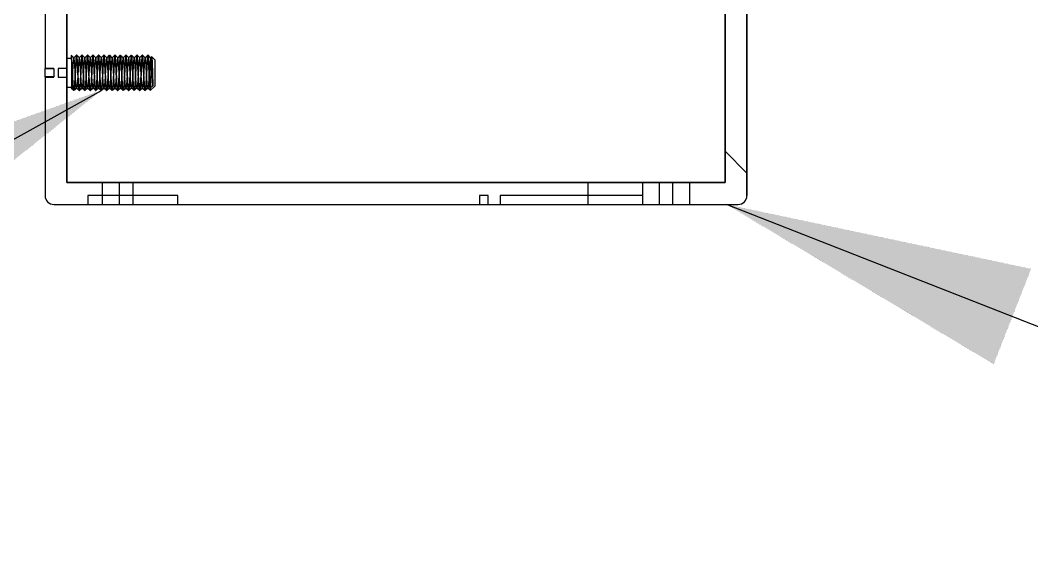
# Model space of a CAD drawing. Header units: millimetres. Extents: x 28 to 832, y 30 to 567.
# Drawn here: x 172.26 to 183.79, y 196.78 to 202.87 of the extents above; entities that cross this region are included whole.
import ezdxf
from ezdxf.lldxf.tags import DXFTag

# ---------------------------------------------------------------- set-up
doc = ezdxf.new("R2010")
doc.units = ezdxf.units.MM
for name, color, linetype in [('Default', 7, 'Continuous'), ('M8-BOLZEN', 7, 'Continuous'), ('PFAHL', 7, 'Continuous')]:
    doc.layers.add(name, color=color, linetype=linetype)
tags = doc.linetypes.add('HIDDEN2', pattern=[0.1875, 0.125, -0.0625]).pattern_tags.tags
tags[6:7] = [DXFTag(74, 4), DXFTag(75, 0), DXFTag(340, '0'), DXFTag(46, 0.0), DXFTag(50, 0.0), DXFTag(44, 0.0), DXFTag(45, 0.0)]
tags[4:5] = [DXFTag(74, 4), DXFTag(75, 0), DXFTag(340, '0'), DXFTag(46, 0.0), DXFTag(50, 0.0), DXFTag(44, 0.0), DXFTag(45, 0.0)]

# ---------------------------------------------------------------- blocks, each defined once
blk = doc.blocks.new('SEANNOT_GROUP10')
at = {"layer": 'Default', "linetype": 'Continuous', "ltscale": 25.4}
blk.add_hatch(color=136, dxfattribs=at).paths.add_polyline_path([(183.78, 200.038), (180.309, 200.773), (183.354, 198.952)])
at = {"layer": 'Default', "color": 136, "linetype": 'Continuous', "lineweight": 20, "ltscale": 25.4, "const_width": 0.00025}
blk.add_lwpolyline([(183.78, 200.038), (180.309, 200.773), (183.354, 198.952), (183.78, 200.038)], close=True, dxfattribs=at)
at = {"layer": 'Default', "color": 7, "linetype": 'Continuous', "ltscale": 25.4}
blk.add_lwpolyline([(190.49, 196.778), (180.309, 200.773)], dxfattribs=at)
blk = doc.blocks.new('SEANNOT_GROUP28')
at = {"layer": 'Default', "linetype": 'Continuous', "ltscale": 25.4}
blk.add_hatch(color=136, dxfattribs=at).paths.add_polyline_path([(170.411, 199.862), (173.185, 202.073), (169.843, 200.881)])
at = {"layer": 'Default', "color": 7, "linetype": 'Continuous', "ltscale": 25.4}
blk.add_lwpolyline([(167.008, 198.635), (173.185, 202.073)], dxfattribs=at)
at = {"layer": 'Default', "color": 136, "linetype": 'Continuous', "lineweight": 20, "ltscale": 25.4, "const_width": 0.00025}
blk.add_lwpolyline([(170.411, 199.862), (173.185, 202.073), (169.843, 200.881), (170.411, 199.862)], close=True, dxfattribs=at)
blk = doc.blocks.new('SE54')
at = {"linetype": 'Continuous', "ltscale": 25.4}
h = blk.add_hatch(dxfattribs=at)
h.set_pattern_fill('LINE', scale=2.5, angle=135, style=0, pattern_type=2)
edge = h.paths.add_edge_path()
edge.add_line((180.543, 208.773), (172.643, 208.773))
edge.add_arc((172.643, 208.673), 0.1, 90, 180)
edge.add_line((172.543, 208.673), (172.543, 202.321))
edge.add_line((172.543, 202.321), (172.643, 202.321))
edge.add_line((172.643, 202.321), (172.643, 202.226))
edge.add_line((172.643, 202.226), (172.543, 202.226))
edge.add_line((172.543, 202.226), (172.543, 200.873))
edge.add_arc((172.643, 200.873), 0.1, 180, 270)
edge.add_line((172.643, 200.773), (180.443, 200.773))
edge.add_arc((180.443, 200.873), 0.1, 270, 360)
edge.add_line((180.543, 200.873), (180.543, 208.773))
edge = h.paths.add_edge_path()
edge.add_line((172.793, 208.523), (172.793, 201.023))
edge.add_line((172.793, 201.023), (180.293, 201.023))
edge.add_line((180.293, 201.023), (180.293, 208.423))
edge.add_arc((180.193, 208.423), 0.1, 0, 90)
edge.add_line((180.193, 208.523), (172.793, 208.523))
at = {"color": 7, "linetype": 'Continuous', "ltscale": 25.4}
for points in [[(180.543, 208.773), (172.643, 208.773, 0.414214), (172.543, 208.673), (172.543, 202.321), (172.643, 202.321), (172.643, 202.226), (172.543, 202.226), (172.543, 200.873, 0.414214), (172.643, 200.773), (180.443, 200.773, 0.414214), (180.543, 200.873), (180.543, 208.773)], [(172.793, 208.523), (180.193, 208.523, -0.414214), (180.293, 208.423), (180.293, 201.023), (172.793, 201.023), (172.793, 208.523)]]:
    blk.add_lwpolyline(points, format="xyb", close=True, dxfattribs=at)
at = {"layer": 'M8-BOLZEN', "color": 7, "linetype": 'Continuous', "ltscale": 25.4}
for p, q in [((172.843, 202.438), (172.793, 202.438)), ((172.872, 202.443), (172.842, 202.473)), ((172.843, 202.472), (172.843, 202.461)), ((172.843, 202.461), (172.843, 202.101)), ((172.901, 202.473), (172.871, 202.443)), ((172.904, 202.473), (172.902, 202.473)), ((172.935, 202.443), (172.905, 202.473)), ((172.964, 202.473), (172.933, 202.443)), ((172.967, 202.473), (172.964, 202.473)), ((172.997, 202.443), (172.967, 202.473)), ((173.026, 202.473), (172.996, 202.443)), ((173.029, 202.473), (173.027, 202.473)), ((173.06, 202.443), (173.03, 202.473)), ((173.089, 202.473), (173.058, 202.443)), ((173.092, 202.473), (173.089, 202.473)), ((173.122, 202.443), (173.092, 202.473)), ((173.151, 202.473), (173.121, 202.443)), ((173.154, 202.473), (173.152, 202.473)), ((173.185, 202.443), (173.155, 202.473)), ((173.214, 202.473), (173.183, 202.443)), ((173.217, 202.473), (173.214, 202.473)), ((173.247, 202.443), (173.217, 202.473)), ((173.276, 202.473), (173.246, 202.443)), ((173.279, 202.473), (173.277, 202.473)), ((173.31, 202.443), (173.28, 202.473)), ((173.339, 202.473), (173.308, 202.443)), ((173.342, 202.473), (173.339, 202.473)), ((173.372, 202.443), (173.342, 202.473)), ((173.401, 202.473), (173.371, 202.443)), ((173.404, 202.473), (173.402, 202.473)), ((173.435, 202.443), (173.404, 202.473)), ((173.464, 202.473), (173.433, 202.443)), ((173.467, 202.473), (173.464, 202.473)), ((173.497, 202.443), (173.467, 202.473)), ((173.526, 202.473), (173.496, 202.443)), ((173.529, 202.473), (173.527, 202.473)), ((173.56, 202.443), (173.53, 202.473)), ((173.589, 202.473), (173.558, 202.443)), ((173.592, 202.473), (173.589, 202.473)), ((173.622, 202.443), (173.592, 202.473)), ((173.651, 202.473), (173.621, 202.443)), ((173.654, 202.473), (173.652, 202.473)), ((173.685, 202.443), (173.655, 202.473)), ((173.714, 202.473), (173.683, 202.443)), ((173.717, 202.473), (173.714, 202.473)), ((173.747, 202.443), (173.717, 202.473)), ((173.759, 202.456), (173.746, 202.443)), ((173.793, 202.423), (173.76, 202.456)), ((173.793, 202.423), (173.793, 202.123)), ((172.793, 202.108), (172.843, 202.108)), ((172.84, 202.104), (172.87, 202.074)), ((172.873, 202.074), (172.904, 202.104)), ((172.902, 202.104), (172.932, 202.074)), ((172.936, 202.074), (172.966, 202.104)), ((172.965, 202.104), (172.995, 202.074)), ((172.998, 202.074), (173.029, 202.104)), ((173.027, 202.104), (173.057, 202.074)), ((173.061, 202.074), (173.091, 202.104)), ((173.09, 202.104), (173.12, 202.074)), ((173.123, 202.074), (173.154, 202.104)), ((173.152, 202.104), (173.182, 202.074)), ((173.186, 202.074), (173.216, 202.104)), ((173.215, 202.104), (173.245, 202.074)), ((173.248, 202.074), (173.279, 202.104)), ((173.277, 202.104), (173.307, 202.074)), ((173.311, 202.074), (173.341, 202.104)), ((173.34, 202.104), (173.37, 202.074)), ((173.373, 202.074), (173.403, 202.104)), ((173.402, 202.104), (173.432, 202.074)), ((173.436, 202.074), (173.466, 202.104)), ((173.465, 202.104), (173.495, 202.074)), ((173.498, 202.074), (173.528, 202.104)), ((173.527, 202.104), (173.557, 202.074)), ((173.561, 202.074), (173.591, 202.104)), ((173.59, 202.104), (173.62, 202.074)), ((173.623, 202.074), (173.653, 202.104)), ((173.652, 202.104), (173.682, 202.074)), ((173.686, 202.074), (173.716, 202.104)), ((173.715, 202.104), (173.745, 202.074)), ((173.773, 202.124), (173.743, 202.098)), ((173.743, 202.079), (173.743, 202.098)), ((173.745, 202.076), (173.793, 202.123)), ((172.87, 202.073), (172.873, 202.073)), ((172.933, 202.073), (172.935, 202.073)), ((172.995, 202.073), (172.998, 202.073)), ((173.058, 202.073), (173.06, 202.073)), ((173.12, 202.073), (173.123, 202.073)), ((173.183, 202.073), (173.185, 202.073)), ((173.245, 202.073), (173.248, 202.073)), ((173.308, 202.073), (173.31, 202.073)), ((173.37, 202.073), (173.373, 202.073)), ((173.433, 202.073), (173.435, 202.073)), ((173.495, 202.073), (173.498, 202.073)), ((173.558, 202.073), (173.56, 202.073)), ((173.62, 202.073), (173.623, 202.073)), ((173.683, 202.073), (173.685, 202.073))]:
    blk.add_line(p, q, dxfattribs=at)
for points, weights, knots in [([(172.873, 202.073), (172.87, 202.073), (172.867, 202.107), (172.862, 202.171), (172.857, 202.287), (172.851, 202.402), (172.846, 202.453), (172.844, 202.469), (172.843, 202.472)], [0.933998939644, 0.924884639251, 1, 0.866025403784, 1, 0.866025403784, 1, 0.954306884842, 0.939781779618], [0.96642693, 0.96642693, 0.96642693, 0.97291389, 0.97291389, 0.98448392, 0.98448392, 0.99605395, 0.99605395, 1, 1, 1]), ([(172.87, 202.073), (172.867, 202.073), (172.864, 202.107), (172.859, 202.171), (172.854, 202.287), (172.849, 202.402), (172.844, 202.453), (172.843, 202.457), (172.843, 202.461)], [0.933998939644, 0.924884639251, 1, 0.866025403784, 1, 0.866025403784, 1, 0.986493905601, 0.975710933213], [0.96920706, 0.96920706, 0.96920706, 0.97569392, 0.97569392, 0.98726377, 0.98726377, 0.99883363, 0.99883363, 1, 1, 1]), ([(172.902, 202.104), (172.899, 202.106), (172.897, 202.132), (172.892, 202.187), (172.887, 202.285), (172.881, 202.382), (172.876, 202.426), (172.874, 202.442), (172.872, 202.443)], [0.933019813309, 0.932322502927, 1, 0.866025403784, 1, 0.866025403784, 1, 0.947312964892, 0.936065482459], [0.93584948, 0.93584948, 0.93584948, 0.94150542, 0.94150542, 0.95270194, 0.95270194, 0.96389845, 0.96389845, 0.96830161, 0.96830161, 0.96830161]), ([(172.933, 202.073), (172.93, 202.073), (172.927, 202.107), (172.922, 202.171), (172.917, 202.287), (172.911, 202.402), (172.906, 202.453), (172.904, 202.473), (172.902, 202.473)], [0.933998939644, 0.924884639251, 1, 0.866025403784, 1, 0.866025403784, 1, 0.941140764533, 0.933998939644], [0.89978791, 0.89978791, 0.89978791, 0.90627477, 0.90627477, 0.91784463, 0.91784463, 0.92941449, 0.92941449, 0.93449749, 0.93449749, 0.93449749]), ([(172.935, 202.073), (172.932, 202.073), (172.929, 202.107), (172.924, 202.171), (172.919, 202.287), (172.914, 202.402), (172.909, 202.453), (172.906, 202.473), (172.904, 202.473)], [0.933998939644, 0.924884639251, 1, 0.866025403784, 1, 0.866025403784, 1, 0.941140764533, 0.933998939644], [0.89700675, 0.89700675, 0.89700675, 0.9034937, 0.9034937, 0.91506373, 0.91506373, 0.92663376, 0.92663376, 0.93171684, 0.93171684, 0.93171684]), ([(172.965, 202.104), (172.962, 202.107), (172.959, 202.132), (172.954, 202.187), (172.949, 202.285), (172.944, 202.382), (172.939, 202.426), (172.937, 202.441), (172.935, 202.443)], [0.93301556425, 0.93257481875, 1, 0.866025403784, 1, 0.866025403784, 1, 0.95010881845, 0.937375875354], [0.86869147, 0.86869147, 0.86869147, 0.87432632, 0.87432632, 0.88552284, 0.88552284, 0.89671936, 0.89671936, 0.90088886, 0.90088886, 0.90088886]), ([(172.995, 202.073), (172.992, 202.073), (172.989, 202.107), (172.984, 202.171), (172.979, 202.287), (172.974, 202.402), (172.969, 202.453), (172.966, 202.473), (172.964, 202.473)], [0.933998939644, 0.924884639251, 1, 0.866025403784, 1, 0.866025403784, 1, 0.941140764533, 0.933998939644], [0.83036877, 0.83036877, 0.83036877, 0.83685562, 0.83685562, 0.84842548, 0.84842548, 0.85999534, 0.85999534, 0.86507834, 0.86507834, 0.86507834]), ([(172.998, 202.073), (172.995, 202.073), (172.992, 202.107), (172.987, 202.171), (172.982, 202.287), (172.976, 202.402), (172.971, 202.453), (172.969, 202.473), (172.967, 202.473)], [0.933998939644, 0.924884639251, 1, 0.866025403784, 1, 0.866025403784, 1, 0.941140764533, 0.933998939644], [0.82758657, 0.82758657, 0.82758657, 0.83407352, 0.83407352, 0.84564355, 0.84564355, 0.85721358, 0.85721358, 0.86229666, 0.86229666, 0.86229666]), ([(173.027, 202.104), (173.024, 202.107), (173.022, 202.132), (173.017, 202.187), (173.012, 202.285), (173.006, 202.382), (173.001, 202.426), (172.999, 202.441), (172.997, 202.443)], [0.933017925103, 0.93242118793, 1, 0.866025403784, 1, 0.866025403784, 1, 0.947882688293, 0.936313573875], [0.80149953, 0.80149953, 0.80149953, 0.80714722, 0.80714722, 0.81834374, 0.81834374, 0.82954026, 0.82954026, 0.8338958, 0.8338958, 0.8338958]), ([(173.058, 202.073), (173.055, 202.073), (173.052, 202.107), (173.047, 202.171), (173.042, 202.287), (173.036, 202.402), (173.031, 202.453), (173.029, 202.473), (173.027, 202.473)], [0.933998939644, 0.924884639251, 1, 0.866025403784, 1, 0.866025403784, 1, 0.941140764533, 0.933998939644], [0.76094962, 0.76094962, 0.76094962, 0.76743648, 0.76743648, 0.77900633, 0.77900633, 0.79057619, 0.79057619, 0.79565919, 0.79565919, 0.79565919]), ([(173.06, 202.073), (173.057, 202.073), (173.054, 202.107), (173.049, 202.171), (173.044, 202.287), (173.039, 202.402), (173.034, 202.453), (173.031, 202.473), (173.029, 202.473)], [0.933998939644, 0.924884639251, 1, 0.866025403784, 1, 0.866025403784, 1, 0.941140764533, 0.933998939644], [0.75816638, 0.75816638, 0.75816638, 0.76465334, 0.76465334, 0.77622337, 0.77622337, 0.7877934, 0.7877934, 0.79287647, 0.79287647, 0.79287647]), ([(173.09, 202.104), (173.087, 202.107), (173.084, 202.132), (173.079, 202.187), (173.074, 202.285), (173.069, 202.382), (173.064, 202.426), (173.062, 202.441), (173.06, 202.443)], [0.933017997888, 0.93241708081, 1, 0.866025403784, 1, 0.866025403784, 1, 0.949243593426, 0.936945415219], [0.73432009, 0.73432009, 0.73432009, 0.73996812, 0.73996812, 0.75116464, 0.75116464, 0.76236116, 0.76236116, 0.76660297, 0.76660297, 0.76660297]), ([(173.12, 202.073), (173.117, 202.073), (173.114, 202.107), (173.109, 202.171), (173.104, 202.287), (173.099, 202.402), (173.094, 202.453), (173.091, 202.473), (173.089, 202.473)], [0.933998939644, 0.924884639251, 1, 0.866025403784, 1, 0.866025403784, 1, 0.941140764533, 0.933998939644], [0.69153047, 0.69153047, 0.69153047, 0.69801733, 0.69801733, 0.70958719, 0.70958719, 0.72115705, 0.72115705, 0.72624005, 0.72624005, 0.72624005]), ([(173.123, 202.073), (173.12, 202.073), (173.117, 202.107), (173.112, 202.171), (173.107, 202.287), (173.101, 202.402), (173.096, 202.453), (173.094, 202.473), (173.092, 202.473)], [0.933998939644, 0.924884639251, 1, 0.866025403784, 1, 0.866025403784, 1, 0.941140764533, 0.933998939644], [0.6887462, 0.6887462, 0.6887462, 0.69523315, 0.69523315, 0.70680318, 0.70680318, 0.71837321, 0.71837321, 0.72345629, 0.72345629, 0.72345629]), ([(173.152, 202.104), (173.149, 202.107), (173.147, 202.132), (173.142, 202.187), (173.137, 202.285), (173.131, 202.382), (173.126, 202.426), (173.124, 202.441), (173.122, 202.443)], [0.933016279251, 0.932523173926, 1, 0.866025403784, 1, 0.866025403784, 1, 0.948722140853, 0.936696780508], [0.66714985, 0.66714985, 0.66714985, 0.67278902, 0.67278902, 0.68398554, 0.68398554, 0.69518206, 0.69518206, 0.69946745, 0.69946745, 0.69946745]), ([(173.183, 202.073), (173.18, 202.073), (173.177, 202.107), (173.172, 202.171), (173.167, 202.287), (173.161, 202.402), (173.156, 202.453), (173.154, 202.473), (173.152, 202.473)], [0.933998939644, 0.924884639251, 1, 0.866025403784, 1, 0.866025403784, 1, 0.941140764533, 0.933998939644], [0.62211133, 0.62211133, 0.62211133, 0.62859818, 0.62859818, 0.64016804, 0.64016804, 0.6517379, 0.6517379, 0.6568209, 0.6568209, 0.6568209]), ([(173.185, 202.073), (173.182, 202.073), (173.179, 202.107), (173.174, 202.171), (173.169, 202.287), (173.164, 202.402), (173.159, 202.453), (173.156, 202.473), (173.154, 202.473)], [0.933998939644, 0.924884639251, 1, 0.866025403784, 1, 0.866025403784, 1, 0.941140764533, 0.933998939644], [0.61932602, 0.61932602, 0.61932602, 0.62581297, 0.62581297, 0.637383, 0.637383, 0.64895303, 0.64895303, 0.65403611, 0.65403611, 0.65403611]), ([(173.215, 202.104), (173.212, 202.106), (173.209, 202.132), (173.204, 202.187), (173.199, 202.285), (173.194, 202.382), (173.189, 202.426), (173.187, 202.441), (173.185, 202.443)], [0.933021022592, 0.932266122205, 1, 0.866025403784, 1, 0.866025403784, 1, 0.948157785131, 0.936436836807], [0.59994927, 0.59994927, 0.59994927, 0.60560992, 0.60560992, 0.61680644, 0.61680644, 0.62800296, 0.62800296, 0.63233551, 0.63233551, 0.63233551]), ([(173.245, 202.073), (173.242, 202.073), (173.239, 202.107), (173.234, 202.171), (173.229, 202.287), (173.224, 202.402), (173.219, 202.453), (173.216, 202.473), (173.214, 202.473)], [0.933998939644, 0.924884639251, 1, 0.866025403784, 1, 0.866025403784, 1, 0.941140764533, 0.933998939644], [0.55269218, 0.55269218, 0.55269218, 0.55917904, 0.55917904, 0.57074889, 0.57074889, 0.58231875, 0.58231875, 0.58740175, 0.58740175, 0.58740175]), ([(173.248, 202.073), (173.245, 202.073), (173.242, 202.107), (173.237, 202.171), (173.232, 202.287), (173.226, 202.402), (173.221, 202.453), (173.219, 202.473), (173.217, 202.473)], [0.933998939644, 0.924884639251, 1, 0.866025403784, 1, 0.866025403784, 1, 0.941140764533, 0.933998939644], [0.54990583, 0.54990583, 0.54990583, 0.55639279, 0.55639279, 0.56796282, 0.56796282, 0.57953285, 0.57953285, 0.58461592, 0.58461592, 0.58461592]), ([(173.277, 202.104), (173.274, 202.107), (173.272, 202.132), (173.267, 202.187), (173.262, 202.285), (173.256, 202.382), (173.251, 202.426), (173.249, 202.441), (173.247, 202.443)], [0.933015071265, 0.932614307748, 1, 0.866025403784, 1, 0.866025403784, 1, 0.949559788694, 0.937100134724], [0.53279927, 0.53279927, 0.53279927, 0.53843082, 0.53843082, 0.54962734, 0.54962734, 0.56082386, 0.56082386, 0.56503924, 0.56503924, 0.56503924]), ([(173.308, 202.073), (173.305, 202.073), (173.302, 202.107), (173.297, 202.171), (173.292, 202.287), (173.286, 202.402), (173.281, 202.453), (173.279, 202.473), (173.277, 202.473)], [0.933998939644, 0.924884639251, 1, 0.866025403784, 1, 0.866025403784, 1, 0.941140764533, 0.933998939644], [0.48327303, 0.48327303, 0.48327303, 0.48975989, 0.48975989, 0.50132975, 0.50132975, 0.5128996, 0.5128996, 0.51798261, 0.51798261, 0.51798261]), ([(173.31, 202.073), (173.307, 202.073), (173.304, 202.107), (173.299, 202.171), (173.294, 202.287), (173.289, 202.402), (173.284, 202.453), (173.281, 202.473), (173.279, 202.473)], [0.933998939644, 0.924884639251, 1, 0.866025403784, 1, 0.866025403784, 1, 0.941140764533, 0.933998939644], [0.48048565, 0.48048565, 0.48048565, 0.4869726, 0.4869726, 0.49854263, 0.49854263, 0.51011266, 0.51011266, 0.51519574, 0.51519574, 0.51519574]), ([(173.34, 202.104), (173.337, 202.106), (173.334, 202.132), (173.329, 202.187), (173.324, 202.285), (173.319, 202.382), (173.314, 202.426), (173.312, 202.441), (173.31, 202.443)], [0.933022634616, 0.932197002006, 1, 0.866025403784, 1, 0.866025403784, 1, 0.947421806214, 0.936112129593], [0.4655853, 0.4655853, 0.4655853, 0.47125172, 0.47125172, 0.48244824, 0.48244824, 0.49364476, 0.49364476, 0.49803882, 0.49803882, 0.49803882]), ([(173.37, 202.073), (173.367, 202.073), (173.364, 202.107), (173.359, 202.171), (173.354, 202.287), (173.349, 202.402), (173.344, 202.453), (173.341, 202.473), (173.339, 202.473)], [0.933998939644, 0.924884639251, 1, 0.866025403784, 1, 0.866025403784, 1, 0.941140764533, 0.933998939644], [0.41385389, 0.41385389, 0.41385389, 0.42034074, 0.42034074, 0.4319106, 0.4319106, 0.44348046, 0.44348046, 0.44856346, 0.44856346, 0.44856346]), ([(173.373, 202.073), (173.37, 202.073), (173.367, 202.107), (173.362, 202.171), (173.357, 202.287), (173.351, 202.402), (173.346, 202.453), (173.344, 202.473), (173.342, 202.473)], [0.933998939644, 0.924884639251, 1, 0.866025403784, 1, 0.866025403784, 1, 0.941140764533, 0.933998939644], [0.41106547, 0.41106547, 0.41106547, 0.41755242, 0.41755242, 0.42912245, 0.42912245, 0.44069248, 0.44069248, 0.44577556, 0.44577556, 0.44577556]), ([(173.402, 202.104), (173.399, 202.107), (173.397, 202.132), (173.392, 202.187), (173.387, 202.285), (173.381, 202.382), (173.376, 202.426), (173.374, 202.441), (173.372, 202.443)], [0.933012701892, 0.933012701892, 1, 0.866025403784, 1, 0.866025403784, 1, 0.950164554794, 0.937404371153], [0.39847437, 0.39847437, 0.39847437, 0.40407262, 0.40407262, 0.41526914, 0.41526914, 0.42646566, 0.42646566, 0.4306305, 0.4306305, 0.4306305]), ([(173.433, 202.073), (173.43, 202.073), (173.427, 202.107), (173.422, 202.171), (173.417, 202.287), (173.411, 202.402), (173.406, 202.453), (173.404, 202.473), (173.402, 202.473)], [0.933998939644, 0.924884639251, 1, 0.866025403784, 1, 0.866025403784, 1, 0.941140764533, 0.933998939644], [0.34443474, 0.34443474, 0.34443474, 0.3509216, 0.3509216, 0.36249145, 0.36249145, 0.37406131, 0.37406131, 0.37914431, 0.37914431, 0.37914431]), ([(173.435, 202.073), (173.432, 202.073), (173.429, 202.107), (173.424, 202.171), (173.419, 202.287), (173.414, 202.402), (173.409, 202.453), (173.406, 202.473), (173.404, 202.473)], [0.933998939644, 0.924884639251, 1, 0.866025403784, 1, 0.866025403784, 1, 0.941140764533, 0.933998939644], [0.34164528, 0.34164528, 0.34164528, 0.34813224, 0.34813224, 0.35970227, 0.35970227, 0.3712723, 0.3712723, 0.37635537, 0.37635537, 0.37635537]), ([(173.465, 202.104), (173.462, 202.106), (173.459, 202.132), (173.454, 202.187), (173.449, 202.285), (173.444, 202.382), (173.439, 202.426), (173.437, 202.442), (173.435, 202.443)], [0.933022971383, 0.932183289196, 1, 0.866025403784, 1, 0.866025403784, 1, 0.947175325609, 0.936006999561], [0.33122595, 0.33122595, 0.33122595, 0.33689352, 0.33689352, 0.34809004, 0.34809004, 0.35928656, 0.35928656, 0.36370122, 0.36370122, 0.36370122]), ([(173.495, 202.073), (173.492, 202.073), (173.489, 202.107), (173.484, 202.171), (173.479, 202.287), (173.474, 202.402), (173.469, 202.453), (173.466, 202.473), (173.464, 202.473)], [0.933998939644, 0.924884639251, 1, 0.866025403784, 1, 0.866025403784, 1, 0.941140764533, 0.933998939644], [0.27501559, 0.27501559, 0.27501559, 0.28150245, 0.28150245, 0.29307231, 0.29307231, 0.30464216, 0.30464216, 0.30972517, 0.30972517, 0.30972517]), ([(173.498, 202.073), (173.495, 202.073), (173.492, 202.107), (173.487, 202.171), (173.482, 202.287), (173.476, 202.402), (173.471, 202.453), (173.469, 202.473), (173.467, 202.473)], [0.933998939644, 0.924884639251, 1, 0.866025403784, 1, 0.866025403784, 1, 0.941140764533, 0.933998939644], [0.2722251, 0.2722251, 0.2722251, 0.27871205, 0.27871205, 0.29028208, 0.29028208, 0.30185211, 0.30185211, 0.30693519, 0.30693519, 0.30693519]), ([(173.527, 202.104), (173.524, 202.107), (173.522, 202.132), (173.517, 202.187), (173.512, 202.285), (173.506, 202.382), (173.501, 202.426), (173.499, 202.441), (173.497, 202.443)], [0.933012701892, 0.933012701892, 1, 0.866025403784, 1, 0.866025403784, 1, 0.950341131758, 0.937495260379], [0.26411617, 0.26411617, 0.26411617, 0.26971442, 0.26971442, 0.28091094, 0.28091094, 0.29210746, 0.29210746, 0.29625755, 0.29625755, 0.29625755]), ([(173.558, 202.073), (173.555, 202.073), (173.552, 202.107), (173.547, 202.171), (173.542, 202.287), (173.536, 202.402), (173.531, 202.453), (173.529, 202.473), (173.527, 202.473)], [0.933998939644, 0.924884639251, 1, 0.866025403784, 1, 0.866025403784, 1, 0.941140764533, 0.933998939644], [0.20559644, 0.20559644, 0.20559644, 0.2120833, 0.2120833, 0.22365316, 0.22365316, 0.23522302, 0.23522302, 0.24030602, 0.24030602, 0.24030602]), ([(173.56, 202.073), (173.557, 202.073), (173.554, 202.107), (173.549, 202.171), (173.544, 202.287), (173.539, 202.402), (173.534, 202.453), (173.531, 202.473), (173.529, 202.473)], [0.933998939644, 0.924884639251, 1, 0.866025403784, 1, 0.866025403784, 1, 0.941140764533, 0.933998939644], [0.20280492, 0.20280492, 0.20280492, 0.20929187, 0.20929187, 0.2208619, 0.2208619, 0.23243193, 0.23243193, 0.23751501, 0.23751501, 0.23751501]), ([(173.59, 202.104), (173.587, 202.106), (173.584, 202.132), (173.579, 202.187), (173.574, 202.285), (173.569, 202.382), (173.564, 202.426), (173.562, 202.441), (173.56, 202.443)], [0.933022135779, 0.932217748684, 1, 0.866025403784, 1, 0.866025403784, 1, 0.947417209449, 0.936110152362], [0.19687063, 0.19687063, 0.19687063, 0.20253533, 0.20253533, 0.21373184, 0.21373184, 0.22492836, 0.22492836, 0.2293228, 0.2293228, 0.2293228]), ([(173.62, 202.073), (173.617, 202.073), (173.614, 202.107), (173.609, 202.171), (173.604, 202.287), (173.599, 202.402), (173.594, 202.453), (173.591, 202.473), (173.589, 202.473)], [0.933998939644, 0.924884639251, 1, 0.866025403784, 1, 0.866025403784, 1, 0.941140764533, 0.933998939644], [0.1361773, 0.1361773, 0.1361773, 0.14266416, 0.14266416, 0.15423401, 0.15423401, 0.16580387, 0.16580387, 0.17088687, 0.17088687, 0.17088687]), ([(173.623, 202.073), (173.62, 202.073), (173.617, 202.107), (173.612, 202.171), (173.607, 202.287), (173.601, 202.402), (173.596, 202.453), (173.594, 202.473), (173.592, 202.473)], [0.933998939644, 0.924884639251, 1, 0.866025403784, 1, 0.866025403784, 1, 0.941140764533, 0.933998939644], [0.13338473, 0.13338473, 0.13338473, 0.13987169, 0.13987169, 0.15144172, 0.15144172, 0.16301175, 0.16301175, 0.16809482, 0.16809482, 0.16809482]), ([(173.652, 202.104), (173.649, 202.107), (173.647, 202.132), (173.642, 202.187), (173.637, 202.285), (173.631, 202.382), (173.626, 202.426), (173.624, 202.441), (173.622, 202.443)], [0.933012701892, 0.933012701892, 1, 0.866025403784, 1, 0.866025403784, 1, 0.949952197564, 0.937296297764], [0.12975797, 0.12975797, 0.12975797, 0.13535623, 0.13535623, 0.14655274, 0.14655274, 0.15774926, 0.15774926, 0.16193185, 0.16193185, 0.16193185]), ([(173.683, 202.073), (173.68, 202.073), (173.677, 202.107), (173.672, 202.171), (173.667, 202.287), (173.661, 202.402), (173.656, 202.453), (173.654, 202.473), (173.652, 202.473)], [0.933998939644, 0.924884639251, 1, 0.866025403784, 1, 0.866025403784, 1, 0.941140764533, 0.933998939644], [0.06675815, 0.06675815, 0.06675815, 0.07324501, 0.07324501, 0.08481487, 0.08481487, 0.09638472, 0.09638472, 0.10146772, 0.10146772, 0.10146772]), ([(173.685, 202.073), (173.682, 202.073), (173.679, 202.107), (173.674, 202.171), (173.669, 202.287), (173.664, 202.402), (173.659, 202.453), (173.656, 202.473), (173.654, 202.473)], [0.933998939644, 0.924884639251, 1, 0.866025403784, 1, 0.866025403784, 1, 0.941140764533, 0.933998939644], [0.06396455, 0.06396455, 0.06396455, 0.0704515, 0.0704515, 0.08202153, 0.08202153, 0.09359156, 0.09359156, 0.09867464, 0.09867464, 0.09867464]), ([(173.715, 202.104), (173.712, 202.106), (173.709, 202.132), (173.704, 202.187), (173.699, 202.285), (173.694, 202.382), (173.689, 202.426), (173.687, 202.441), (173.685, 202.443)], [0.933020532653, 0.932288435687, 1, 0.866025403784, 1, 0.866025403784, 1, 0.948081482979, 0.936402421583], [0.06251834, 0.06251834, 0.06251834, 0.06817713, 0.06817713, 0.07937364, 0.07937364, 0.09057016, 0.09057016, 0.09490909, 0.09490909, 0.09490909]), ([(173.743, 202.079), (173.741, 202.088), (173.739, 202.107), (173.734, 202.171), (173.729, 202.287), (173.724, 202.402), (173.719, 202.453), (173.716, 202.473), (173.714, 202.473)], [0.940695071523, 0.955697965493, 1, 0.866025403784, 1, 0.866025403784, 1, 0.941140764533, 0.933998939644], [0, 0, 0, 0.00382586, 0.00382586, 0.01539572, 0.01539572, 0.02696558, 0.02696558, 0.03204858, 0.03204858, 0.03204858]), ([(173.743, 202.098), (173.742, 202.102), (173.742, 202.107), (173.737, 202.171), (173.732, 202.287), (173.726, 202.402), (173.721, 202.453), (173.719, 202.473), (173.717, 202.473)], [0.97824473069, 0.988057877858, 1, 0.866025403784, 1, 0.866025403784, 1, 0.941140764533, 0.933998939644], [0, 0, 0, 0.00103132, 0.00103132, 0.01260135, 0.01260135, 0.02417138, 0.02417138, 0.02925446, 0.02925446, 0.02925446]), ([(173.773, 202.125), (173.772, 202.128), (173.772, 202.132), (173.767, 202.187), (173.762, 202.285), (173.756, 202.382), (173.751, 202.426), (173.749, 202.441), (173.747, 202.443)], [0.980731263559, 0.989550631777, 1, 0.866025403784, 1, 0.866025403784, 1, 0.948979113796, 0.936818293643], [0.00012475, 0.00012475, 0.00012475, 0.00099803, 0.00099803, 0.01219454, 0.01219454, 0.02339106, 0.02339106, 0.02765497, 0.02765497, 0.02765497])]:
    blk.add_rational_spline(points, weights, degree=2, knots=knots, dxfattribs=at)
at = {"layer": 'M8-BOLZEN', "color": 7, "linetype": 'HIDDEN2', "ltscale": 25.4}
for points, weights, knots in [([(172.871, 202.443), (172.868, 202.44), (172.866, 202.415), (172.86, 202.36), (172.855, 202.262), (172.85, 202.164), (172.845, 202.121), (172.844, 202.112), (172.843, 202.108)], [0.933014894533, 0.932629453811, 1, 0.866025403784, 1, 0.866025403784, 1, 0.969942117383, 0.953371512697], [0.96946468, 0.96946468, 0.96946468, 0.97509497, 0.97509497, 0.98629149, 0.98629149, 0.997488, 0.997488, 1, 1, 1]), ([(172.901, 202.473), (172.898, 202.47), (172.896, 202.44), (172.89, 202.376), (172.885, 202.26), (172.88, 202.145), (172.875, 202.094), (172.874, 202.083), (172.872, 202.077)], [0.933048613653, 0.931461691964, 1, 0.866025403784, 1, 0.866025403784, 1, 0.966506350946, 0.949759526419], [0.93506547, 0.93506547, 0.93506547, 0.94098434, 0.94098434, 0.9525542, 0.9525542, 0.96412406, 0.96412406, 0.96701652, 0.96701652, 0.96701652]), ([(172.903, 202.473), (172.901, 202.47), (172.898, 202.44), (172.893, 202.376), (172.888, 202.26), (172.883, 202.145), (172.877, 202.094), (172.876, 202.083), (172.875, 202.077)], [0.933012701892, 0.933012701892, 1, 0.866025403784, 1, 0.866025403784, 1, 0.966506350946, 0.949759526419], [0.93241878, 0.93241878, 0.93241878, 0.9382038, 0.9382038, 0.94977383, 0.94977383, 0.96134386, 0.96134386, 0.96423636, 0.96423636, 0.96423636]), ([(172.933, 202.443), (172.931, 202.44), (172.928, 202.415), (172.923, 202.36), (172.918, 202.262), (172.913, 202.164), (172.907, 202.121), (172.906, 202.111), (172.905, 202.107)], [0.93302280296, 0.932190118632, 1, 0.866025403784, 1, 0.866025403784, 1, 0.966506350946, 0.949759526419], [0.90224887, 0.90224887, 0.90224887, 0.90791587, 0.90791587, 0.91911239, 0.91911239, 0.9303089, 0.9303089, 0.93310803, 0.93310803, 0.93310803]), ([(172.964, 202.473), (172.961, 202.47), (172.958, 202.44), (172.953, 202.376), (172.948, 202.26), (172.943, 202.145), (172.937, 202.094), (172.936, 202.083), (172.935, 202.077)], [0.933069185018, 0.931067540728, 1, 0.866025403784, 1, 0.866025403784, 1, 0.966506350946, 0.949759526419], [0.86561229, 0.86561229, 0.86561229, 0.8715652, 0.8715652, 0.88313505, 0.88313505, 0.89470491, 0.89470491, 0.89759738, 0.89759738, 0.89759738]), ([(172.966, 202.473), (172.963, 202.47), (172.961, 202.44), (172.955, 202.376), (172.95, 202.26), (172.945, 202.145), (172.94, 202.094), (172.939, 202.083), (172.937, 202.077)], [0.933012701892, 0.933012701892, 1, 0.866025403784, 1, 0.866025403784, 1, 0.966506350946, 0.949759526419], [0.8629986, 0.8629986, 0.8629986, 0.86878361, 0.86878361, 0.88035364, 0.88035364, 0.89192367, 0.89192367, 0.89481618, 0.89481618, 0.89481618]), ([(172.996, 202.443), (172.993, 202.44), (172.991, 202.415), (172.985, 202.36), (172.98, 202.262), (172.975, 202.164), (172.97, 202.121), (172.969, 202.111), (172.967, 202.107)], [0.933012701892, 0.933012701892, 1, 0.866025403784, 1, 0.866025403784, 1, 0.966506350946, 0.949759526419], [0.83513851, 0.83513851, 0.83513851, 0.84073677, 0.84073677, 0.85193329, 0.85193329, 0.86312981, 0.86312981, 0.86592893, 0.86592893, 0.86592893]), ([(173.026, 202.473), (173.023, 202.47), (173.021, 202.44), (173.015, 202.376), (173.01, 202.26), (173.005, 202.145), (173, 202.094), (172.999, 202.083), (172.997, 202.077)], [0.93304542487, 0.931532153386, 1, 0.866025403784, 1, 0.866025403784, 1, 0.966506350946, 0.949759526419], [0.79623326, 0.79623326, 0.79623326, 0.80214605, 0.80214605, 0.81371591, 0.81371591, 0.82528577, 0.82528577, 0.82817823, 0.82817823, 0.82817823]), ([(173.028, 202.473), (173.026, 202.47), (173.023, 202.44), (173.018, 202.376), (173.013, 202.26), (173.008, 202.145), (173.002, 202.094), (173.001, 202.083), (173, 202.077)], [0.933012701892, 0.933012701892, 1, 0.866025403784, 1, 0.866025403784, 1, 0.966506350946, 0.949759526419], [0.79357841, 0.79357841, 0.79357841, 0.79936343, 0.79936343, 0.81093346, 0.81093346, 0.82250349, 0.82250349, 0.825396, 0.825396, 0.825396]), ([(173.058, 202.443), (173.056, 202.44), (173.053, 202.415), (173.048, 202.36), (173.043, 202.262), (173.038, 202.164), (173.032, 202.121), (173.031, 202.111), (173.03, 202.107)], [0.933022891468, 0.93218652265, 1, 0.866025403784, 1, 0.866025403784, 1, 0.966506350946, 0.949759526419], [0.76789037, 0.76789037, 0.76789037, 0.77355767, 0.77355767, 0.78475419, 0.78475419, 0.79595071, 0.79595071, 0.79874983, 0.79874983, 0.79874983]), ([(173.089, 202.473), (173.086, 202.47), (173.083, 202.44), (173.078, 202.376), (173.073, 202.26), (173.068, 202.145), (173.062, 202.094), (173.061, 202.083), (173.06, 202.077)], [0.933070436936, 0.931046102132, 1, 0.866025403784, 1, 0.866025403784, 1, 0.966506350946, 0.949759526419], [0.72677214, 0.72677214, 0.72677214, 0.7327269, 0.7327269, 0.74429676, 0.74429676, 0.75586662, 0.75586662, 0.75875908, 0.75875908, 0.75875908]), ([(173.091, 202.473), (173.088, 202.47), (173.086, 202.44), (173.08, 202.376), (173.075, 202.26), (173.07, 202.145), (173.065, 202.094), (173.064, 202.083), (173.062, 202.077)], [0.933012701892, 0.933012701892, 1, 0.866025403784, 1, 0.866025403784, 1, 0.966506350946, 0.949759526419], [0.72415823, 0.72415823, 0.72415823, 0.72994325, 0.72994325, 0.74151328, 0.74151328, 0.75308331, 0.75308331, 0.75597581, 0.75597581, 0.75597581]), ([(173.121, 202.443), (173.118, 202.44), (173.116, 202.415), (173.11, 202.36), (173.105, 202.262), (173.1, 202.164), (173.095, 202.121), (173.094, 202.111), (173.092, 202.107)], [0.933012701892, 0.933012701892, 1, 0.866025403784, 1, 0.866025403784, 1, 0.966506350946, 0.949759526419], [0.70078031, 0.70078031, 0.70078031, 0.70637857, 0.70637857, 0.71757509, 0.71757509, 0.72877161, 0.72877161, 0.73157074, 0.73157074, 0.73157074]), ([(173.151, 202.473), (173.148, 202.47), (173.146, 202.44), (173.14, 202.376), (173.135, 202.26), (173.13, 202.145), (173.125, 202.094), (173.124, 202.083), (173.122, 202.077)], [0.933043852095, 0.931568171537, 1, 0.866025403784, 1, 0.866025403784, 1, 0.966506350946, 0.949759526419], [0.65739808, 0.65739808, 0.65739808, 0.66330776, 0.66330776, 0.67487761, 0.67487761, 0.68644747, 0.68644747, 0.68933994, 0.68933994, 0.68933994]), ([(173.153, 202.473), (173.151, 202.47), (173.148, 202.44), (173.143, 202.376), (173.138, 202.26), (173.133, 202.145), (173.127, 202.094), (173.126, 202.083), (173.125, 202.077)], [0.933012701892, 0.933012701892, 1, 0.866025403784, 1, 0.866025403784, 1, 0.966506350946, 0.949759526419], [0.65473805, 0.65473805, 0.65473805, 0.66052306, 0.66052306, 0.67209309, 0.67209309, 0.68366312, 0.68366312, 0.68655563, 0.68655563, 0.68655563]), ([(173.183, 202.443), (173.181, 202.44), (173.178, 202.415), (173.173, 202.36), (173.168, 202.262), (173.163, 202.164), (173.157, 202.121), (173.156, 202.111), (173.155, 202.107)], [0.933021872263, 0.932228930009, 1, 0.866025403784, 1, 0.866025403784, 1, 0.966506350946, 0.949759526419], [0.63353571, 0.63353571, 0.63353571, 0.63919947, 0.63919947, 0.65039599, 0.65039599, 0.66159251, 0.66159251, 0.66439164, 0.66439164, 0.66439164]), ([(173.214, 202.473), (173.211, 202.47), (173.208, 202.44), (173.203, 202.376), (173.198, 202.26), (173.193, 202.145), (173.187, 202.094), (173.186, 202.083), (173.185, 202.077)], [0.933068817479, 0.931073879691, 1, 0.866025403784, 1, 0.866025403784, 1, 0.966506350946, 0.949759526419], [0.58793625, 0.58793625, 0.58793625, 0.59388861, 0.59388861, 0.60545847, 0.60545847, 0.61702833, 0.61702833, 0.61992079, 0.61992079, 0.61992079]), ([(173.216, 202.473), (173.213, 202.47), (173.211, 202.44), (173.205, 202.376), (173.2, 202.26), (173.195, 202.145), (173.19, 202.094), (173.189, 202.083), (173.187, 202.077)], [0.933012701892, 0.933012701892, 1, 0.866025403784, 1, 0.866025403784, 1, 0.966506350946, 0.949759526419], [0.58531786, 0.58531786, 0.58531786, 0.59110288, 0.59110288, 0.60267291, 0.60267291, 0.61424294, 0.61424294, 0.61713545, 0.61713545, 0.61713545]), ([(173.246, 202.443), (173.243, 202.44), (173.241, 202.415), (173.235, 202.36), (173.23, 202.262), (173.225, 202.164), (173.22, 202.121), (173.219, 202.111), (173.217, 202.107)], [0.933012701892, 0.933012701892, 1, 0.866025403784, 1, 0.866025403784, 1, 0.966506350946, 0.949759526419], [0.56642212, 0.56642212, 0.56642212, 0.57202037, 0.57202037, 0.58321689, 0.58321689, 0.59441341, 0.59441341, 0.59721254, 0.59721254, 0.59721254]), ([(173.276, 202.473), (173.273, 202.47), (173.271, 202.44), (173.265, 202.376), (173.26, 202.26), (173.255, 202.145), (173.25, 202.094), (173.249, 202.083), (173.247, 202.077)], [0.933044245887, 0.931559069562, 1, 0.866025403784, 1, 0.866025403784, 1, 0.966506350946, 0.949759526419], [0.518559, 0.518559, 0.518559, 0.52446946, 0.52446946, 0.53603932, 0.53603932, 0.54760918, 0.54760918, 0.55050164, 0.55050164, 0.55050164]), ([(173.278, 202.473), (173.276, 202.47), (173.273, 202.44), (173.268, 202.376), (173.263, 202.26), (173.258, 202.145), (173.252, 202.094), (173.251, 202.083), (173.25, 202.077)], [0.933012701892, 0.933012701892, 1, 0.866025403784, 1, 0.866025403784, 1, 0.966506350946, 0.949759526419], [0.51589768, 0.51589768, 0.51589768, 0.5216827, 0.5216827, 0.53325273, 0.53325273, 0.54482276, 0.54482276, 0.54771526, 0.54771526, 0.54771526]), ([(173.308, 202.443), (173.306, 202.44), (173.303, 202.415), (173.298, 202.36), (173.293, 202.262), (173.288, 202.164), (173.282, 202.121), (173.281, 202.111), (173.28, 202.107)], [0.933020176586, 0.932305093565, 1, 0.866025403784, 1, 0.866025403784, 1, 0.966506350946, 0.949759526419], [0.49918388, 0.49918388, 0.49918388, 0.50484127, 0.50484127, 0.51603779, 0.51603779, 0.52723431, 0.52723431, 0.53003344, 0.53003344, 0.53003344]), ([(173.339, 202.473), (173.336, 202.47), (173.333, 202.44), (173.328, 202.376), (173.323, 202.26), (173.318, 202.145), (173.312, 202.094), (173.311, 202.083), (173.31, 202.077)], [0.933065093455, 0.931139317466, 1, 0.866025403784, 1, 0.866025403784, 1, 0.966506350946, 0.949759526419], [0.4491036, 0.4491036, 0.4491036, 0.45505032, 0.45505032, 0.46662017, 0.46662017, 0.47819003, 0.47819003, 0.4810825, 0.4810825, 0.4810825]), ([(173.341, 202.473), (173.338, 202.47), (173.336, 202.44), (173.33, 202.376), (173.325, 202.26), (173.32, 202.145), (173.315, 202.094), (173.314, 202.083), (173.312, 202.077)], [0.933012701892, 0.933012701892, 1, 0.866025403784, 1, 0.866025403784, 1, 0.966506350946, 0.949759526419], [0.4464775, 0.4464775, 0.4464775, 0.45226251, 0.45226251, 0.46383254, 0.46383254, 0.47540257, 0.47540257, 0.47829508, 0.47829508, 0.47829508]), ([(173.371, 202.443), (173.368, 202.44), (173.366, 202.415), (173.36, 202.36), (173.355, 202.262), (173.35, 202.164), (173.345, 202.121), (173.344, 202.111), (173.342, 202.107)], [0.933015256971, 0.932598989637, 1, 0.866025403784, 1, 0.866025403784, 1, 0.966506350946, 0.949759526419], [0.43202934, 0.43202934, 0.43202934, 0.43766217, 0.43766217, 0.44885869, 0.44885869, 0.46005521, 0.46005521, 0.46285434, 0.46285434, 0.46285434]), ([(173.401, 202.473), (173.398, 202.47), (173.396, 202.44), (173.39, 202.376), (173.385, 202.26), (173.38, 202.145), (173.375, 202.094), (173.374, 202.083), (173.372, 202.077)], [0.933047194975, 0.931492636627, 1, 0.866025403784, 1, 0.866025403784, 1, 0.966506350946, 0.949759526419], [0.37971497, 0.37971497, 0.37971497, 0.38563117, 0.38563117, 0.39720103, 0.39720103, 0.40877088, 0.40877088, 0.41166335, 0.41166335, 0.41166335]), ([(173.403, 202.473), (173.401, 202.47), (173.398, 202.44), (173.393, 202.376), (173.388, 202.26), (173.383, 202.145), (173.377, 202.094), (173.376, 202.083), (173.375, 202.077)], [0.933012701892, 0.933012701892, 1, 0.866025403784, 1, 0.866025403784, 1, 0.966506350946, 0.949759526419], [0.37705731, 0.37705731, 0.37705731, 0.38284233, 0.38284233, 0.39441236, 0.39441236, 0.40598239, 0.40598239, 0.4088749, 0.4088749, 0.4088749]), ([(173.433, 202.443), (173.431, 202.44), (173.428, 202.415), (173.423, 202.36), (173.418, 202.262), (173.413, 202.164), (173.407, 202.121), (173.406, 202.111), (173.405, 202.107)], [0.933018278569, 0.932401501037, 1, 0.866025403784, 1, 0.866025403784, 1, 0.966506350946, 0.949759526419], [0.36483374, 0.36483374, 0.36483374, 0.37048307, 0.37048307, 0.38167959, 0.38167959, 0.39287611, 0.39287611, 0.39567524, 0.39567524, 0.39567524]), ([(173.464, 202.473), (173.461, 202.47), (173.458, 202.44), (173.453, 202.376), (173.448, 202.26), (173.443, 202.145), (173.437, 202.094), (173.436, 202.083), (173.435, 202.077)], [0.93306017431, 0.931229432712, 1, 0.866025403784, 1, 0.866025403784, 1, 0.966506350946, 0.949759526419], [0.31027309, 0.31027309, 0.31027309, 0.31621202, 0.31621202, 0.32778188, 0.32778188, 0.33935174, 0.33935174, 0.3422442, 0.3422442, 0.3422442]), ([(173.466, 202.473), (173.463, 202.47), (173.461, 202.44), (173.455, 202.376), (173.45, 202.26), (173.445, 202.145), (173.44, 202.094), (173.439, 202.083), (173.437, 202.077)], [0.933012701892, 0.933012701892, 1, 0.866025403784, 1, 0.866025403784, 1, 0.966506350946, 0.949759526419], [0.30763713, 0.30763713, 0.30763713, 0.31342215, 0.31342215, 0.32499218, 0.32499218, 0.33656221, 0.33656221, 0.33945471, 0.33945471, 0.33945471]), ([(173.496, 202.443), (173.493, 202.44), (173.491, 202.415), (173.485, 202.36), (173.48, 202.262), (173.475, 202.164), (173.47, 202.121), (173.469, 202.111), (173.467, 202.107)], [0.933017403477, 0.932451500993, 1, 0.866025403784, 1, 0.866025403784, 1, 0.966506350946, 0.949759526419], [0.29765882, 0.29765882, 0.29765882, 0.30330397, 0.30330397, 0.31450049, 0.31450049, 0.32569701, 0.32569701, 0.32849614, 0.32849614, 0.32849614]), ([(173.526, 202.473), (173.523, 202.47), (173.521, 202.44), (173.515, 202.376), (173.51, 202.26), (173.505, 202.145), (173.5, 202.094), (173.499, 202.083), (173.497, 202.077)], [0.9330531826, 0.931365979923, 1, 0.866025403784, 1, 0.866025403784, 1, 0.966506350946, 0.949759526419], [0.24086574, 0.24086574, 0.24086574, 0.24679288, 0.24679288, 0.25836273, 0.25836273, 0.26993259, 0.26993259, 0.27282506, 0.27282506, 0.27282506]), ([(173.528, 202.473), (173.526, 202.47), (173.523, 202.44), (173.518, 202.376), (173.513, 202.26), (173.508, 202.145), (173.502, 202.094), (173.501, 202.083), (173.5, 202.077)], [0.933012701892, 0.933012701892, 1, 0.866025403784, 1, 0.866025403784, 1, 0.966506350946, 0.949759526419], [0.23821695, 0.23821695, 0.23821695, 0.24400196, 0.24400196, 0.25557199, 0.25557199, 0.26714202, 0.26714202, 0.27003453, 0.27003453, 0.27003453]), ([(173.558, 202.443), (173.556, 202.44), (173.553, 202.415), (173.548, 202.36), (173.543, 202.262), (173.538, 202.164), (173.532, 202.121), (173.531, 202.111), (173.53, 202.107)], [0.933016565533, 0.932503963409, 1, 0.866025403784, 1, 0.866025403784, 1, 0.966506350946, 0.949759526419], [0.2304841, 0.2304841, 0.2304841, 0.23612488, 0.23612488, 0.24732139, 0.24732139, 0.25851791, 0.25851791, 0.26131704, 0.26131704, 0.26131704]), ([(173.589, 202.473), (173.586, 202.47), (173.583, 202.44), (173.578, 202.376), (173.573, 202.26), (173.568, 202.145), (173.562, 202.094), (173.561, 202.083), (173.56, 202.077)], [0.933054952914, 0.931330357759, 1, 0.866025403784, 1, 0.866025403784, 1, 0.966506350946, 0.949759526419], [0.17144351, 0.17144351, 0.17144351, 0.17737373, 0.17737373, 0.18894359, 0.18894359, 0.20051344, 0.20051344, 0.20340591, 0.20340591, 0.20340591]), ([(173.591, 202.473), (173.588, 202.47), (173.586, 202.44), (173.58, 202.376), (173.575, 202.26), (173.57, 202.145), (173.565, 202.094), (173.564, 202.083), (173.562, 202.077)], [0.933012701892, 0.933012701892, 1, 0.866025403784, 1, 0.866025403784, 1, 0.966506350946, 0.949759526419], [0.16879676, 0.16879676, 0.16879676, 0.17458178, 0.17458178, 0.18615181, 0.18615181, 0.19772184, 0.19772184, 0.20061435, 0.20061435, 0.20061435]), ([(173.621, 202.443), (173.618, 202.44), (173.616, 202.415), (173.61, 202.36), (173.605, 202.262), (173.6, 202.164), (173.595, 202.121), (173.594, 202.111), (173.592, 202.107)], [0.933020547036, 0.932287770856, 1, 0.866025403784, 1, 0.866025403784, 1, 0.966506350946, 0.949759526419], [0.16328693, 0.16328693, 0.16328693, 0.16894578, 0.16894578, 0.18014229, 0.18014229, 0.19133881, 0.19133881, 0.19413794, 0.19413794, 0.19413794]), ([(173.651, 202.473), (173.648, 202.47), (173.646, 202.44), (173.64, 202.376), (173.635, 202.26), (173.63, 202.145), (173.625, 202.094), (173.624, 202.083), (173.622, 202.077)], [0.93306200165, 0.931195435385, 1, 0.866025403784, 1, 0.866025403784, 1, 0.966506350946, 0.949759526419], [0.10201272, 0.10201272, 0.10201272, 0.10795458, 0.10795458, 0.11952444, 0.11952444, 0.1310943, 0.1310943, 0.13398676, 0.13398676, 0.13398676]), ([(173.653, 202.473), (173.651, 202.47), (173.648, 202.44), (173.643, 202.376), (173.638, 202.26), (173.633, 202.145), (173.627, 202.094), (173.626, 202.083), (173.625, 202.077)], [0.933012701892, 0.933012701892, 1, 0.866025403784, 1, 0.866025403784, 1, 0.966506350946, 0.949759526419], [0.09937658, 0.09937658, 0.09937658, 0.1051616, 0.1051616, 0.11673163, 0.11673163, 0.12830166, 0.12830166, 0.13119416, 0.13119416, 0.13119416]), ([(173.683, 202.443), (173.681, 202.44), (173.678, 202.415), (173.673, 202.36), (173.668, 202.262), (173.663, 202.164), (173.657, 202.121), (173.656, 202.111), (173.655, 202.107)], [0.933015266004, 0.932598258958, 1, 0.866025403784, 1, 0.866025403784, 1, 0.966506350946, 0.949759526419], [0.09613378, 0.09613378, 0.09613378, 0.10176668, 0.10176668, 0.11296319, 0.11296319, 0.12415971, 0.12415971, 0.12695884, 0.12695884, 0.12695884]), ([(173.714, 202.473), (173.711, 202.47), (173.708, 202.44), (173.703, 202.376), (173.698, 202.26), (173.693, 202.145), (173.687, 202.094), (173.686, 202.083), (173.685, 202.077)], [0.933050192715, 0.931427959355, 1, 0.866025403784, 1, 0.866025403784, 1, 0.966506350946, 0.949759526419], [0.03261365, 0.03261365, 0.03261365, 0.03853543, 0.03853543, 0.05010529, 0.05010529, 0.06167515, 0.06167515, 0.06456761, 0.06456761, 0.06456761]), ([(173.716, 202.473), (173.713, 202.47), (173.711, 202.44), (173.705, 202.376), (173.7, 202.26), (173.695, 202.145), (173.69, 202.094), (173.689, 202.083), (173.687, 202.077)], [0.933012701892, 0.933012701892, 1, 0.866025403784, 1, 0.866025403784, 1, 0.966506350946, 0.949759526419], [0.0299564, 0.0299564, 0.0299564, 0.03574141, 0.03574141, 0.04731144, 0.04731144, 0.05888147, 0.05888147, 0.06177398, 0.06177398, 0.06177398]), ([(173.746, 202.443), (173.743, 202.44), (173.741, 202.415), (173.735, 202.36), (173.73, 202.262), (173.725, 202.164), (173.72, 202.121), (173.719, 202.111), (173.717, 202.107)], [0.933022429257, 0.932205478318, 1, 0.866025403784, 1, 0.866025403784, 1, 0.966506350946, 0.949759526419], [0.02892186, 0.02892186, 0.02892186, 0.03458758, 0.03458758, 0.04578409, 0.04578409, 0.05698061, 0.05698061, 0.05977974, 0.05977974, 0.05977974])]:
    blk.add_rational_spline(points, weights, degree=2, knots=knots, dxfattribs=at)
blk.add_open_spline([(173.745, 202.076), (173.745, 202.079), (173.746, 202.085), (173.746, 202.095), (173.747, 202.105), (173.747, 202.118), (173.748, 202.134), (173.748, 202.15), (173.749, 202.168), (173.75, 202.188), (173.75, 202.208), (173.751, 202.229), (173.751, 202.251), (173.752, 202.272), (173.752, 202.295), (173.753, 202.316), (173.753, 202.336), (173.754, 202.356), (173.755, 202.374), (173.755, 202.391), (173.756, 202.407), (173.756, 202.42), (173.757, 202.432), (173.757, 202.442), (173.758, 202.448), (173.758, 202.453), (173.759, 202.456), (173.759, 202.457)], degree=3, knots=[0.0602193, 0.0602193, 0.0602193, 0.0602193, 0.1204386, 0.1204386, 0.1204386, 0.1807408, 0.1807408, 0.1807408, 0.239513, 0.239513, 0.239513, 0.2981509, 0.2981509, 0.2981509, 0.3568582, 0.3568582, 0.3568582, 0.4141729, 0.4141729, 0.4141729, 0.4712241, 0.4712241, 0.4712241, 0.5283327, 0.5283327, 0.5283327, 0.5730658, 0.5730658, 0.5730658, 0.5730658], dxfattribs=at)
at = {"layer": 'M8-BOLZEN', "color": 7, "linetype": 'Continuous', "ltscale": 25.4}
blk.add_open_spline([(173.76, 202.457), (173.76, 202.457), (173.76, 202.456), (173.76, 202.456), (173.76, 202.456), (173.761, 202.451), (173.761, 202.444), (173.762, 202.436), (173.762, 202.425), (173.763, 202.411), (173.764, 202.398), (173.764, 202.382), (173.765, 202.364), (173.765, 202.347), (173.766, 202.328), (173.767, 202.308), (173.767, 202.288), (173.768, 202.268), (173.768, 202.248), (173.769, 202.229), (173.769, 202.21), (173.77, 202.193), (173.77, 202.176), (173.771, 202.16), (173.772, 202.148), (173.772, 202.138), (173.772, 202.131), (173.773, 202.124)], degree=3, knots=[0.5820807, 0.5820807, 0.5820807, 0.5820807, 0.5841847, 0.5841847, 0.5841847, 0.6396453, 0.6396453, 0.6396453, 0.6951524, 0.6951524, 0.6951524, 0.7495378, 0.7495378, 0.7495378, 0.8034051, 0.8034051, 0.8034051, 0.8573094, 0.8573094, 0.8573094, 0.9102253, 0.9102253, 0.9102253, 0.962498, 0.962498, 0.962498, 1, 1, 1, 1], dxfattribs=at)
at = {"layer": 'M8-BOLZEN', "color": 7, "linetype": 'HIDDEN2', "ltscale": 25.4}
for points, weights in [([(172.904, 202.104), (172.903, 202.103), (172.902, 202.104)], [0.93705215757, 0.933182190104, 0.933019813309]), ([(172.966, 202.104), (172.965, 202.103), (172.965, 202.104)], [0.93614080282, 0.933107326126, 0.93301556425]), ([(173.029, 202.104), (173.028, 202.103), (173.027, 202.104)], [0.937375647391, 0.933163660772, 0.933017925103]), ([(173.091, 202.104), (173.09, 202.103), (173.09, 202.104)], [0.936008475034, 0.933138660628, 0.933017997888]), ([(173.154, 202.104), (173.153, 202.103), (173.152, 202.104)], [0.937498704232, 0.933139382759, 0.933016279251]), ([(173.216, 202.104), (173.215, 202.103), (173.215, 202.104)], [0.936086305837, 0.933172622301, 0.933021022592]), ([(173.279, 202.104), (173.278, 202.103), (173.277, 202.104)], [0.937338581754, 0.933113942313, 0.933015071265]), ([(173.341, 202.104), (173.34, 202.103), (173.34, 202.104)], [0.936357123658, 0.933194963288, 0.933022634616]), ([(173.403, 202.104), (173.403, 202.103), (173.402, 202.104)], [0.936883151504, 0.933012701892, 0.933012701892]), ([(173.466, 202.104), (173.465, 202.103), (173.465, 202.104)], [0.936748536199, 0.93320857204, 0.933022971383]), ([(173.528, 202.104), (173.528, 202.103), (173.527, 202.104)], [0.936383521385, 0.933012701892, 0.933012701892]), ([(173.591, 202.104), (173.59, 202.103), (173.59, 202.104)], [0.937146523318, 0.933210181016, 0.933022135779]), ([(173.653, 202.104), (173.653, 202.103), (173.652, 202.104)], [0.936086951132, 0.933012701892, 0.933012701892]), ([(173.716, 202.104), (173.715, 202.103), (173.715, 202.104)], [0.937429652061, 0.933198680606, 0.933020532653])]:
    blk.add_rational_spline(points, weights, degree=2, dxfattribs=at)
at = {"layer": 'M8-BOLZEN', "color": 7, "linetype": 'Continuous', "ltscale": 25.4}
blk.add_open_spline([(173.743, 202.079), (173.743, 202.076), (173.744, 202.074), (173.744, 202.075)], degree=3, dxfattribs=at)
at = {"layer": 'PFAHL', "color": 7, "linetype": 'Continuous', "ltscale": 25.4}
for p, q in [((180.543, 208.773), (180.543, 200.873)), ((172.543, 208.673), (172.543, 202.321)), ((172.793, 208.523), (172.793, 201.023)), ((180.293, 201.023), (180.293, 208.423)), ((172.543, 202.321), (172.643, 202.321)), ((172.543, 202.226), (172.543, 202.321)), ((172.643, 202.321), (172.643, 202.226)), ((172.643, 202.226), (172.543, 202.226)), ((172.543, 202.226), (172.543, 200.873)), ((172.793, 201.023), (180.293, 201.023)), ((172.643, 200.773), (180.443, 200.773))]:
    blk.add_line(p, q, dxfattribs=at)
at = {"layer": 'PFAHL', "color": 7, "linetype": 'HIDDEN2', "ltscale": 25.4}
for p, q in [((172.643, 202.323), (172.543, 202.323)), ((172.643, 202.321), (172.643, 202.323)), ((172.693, 202.323), (172.693, 202.223)), ((172.793, 202.323), (172.693, 202.323)), ((172.543, 202.223), (172.643, 202.223)), ((172.643, 202.223), (172.643, 202.226)), ((172.693, 202.223), (172.793, 202.223)), ((173.193, 201.023), (173.193, 200.773)), ((173.393, 200.773), (173.393, 201.023)), ((173.543, 201.023), (173.543, 200.773)), ((178.73, 201.023), (178.73, 200.773)), ((179.355, 200.773), (179.355, 201.023)), ((179.543, 201.023), (179.543, 200.773)), ((179.693, 201.023), (179.693, 200.773)), ((179.893, 200.773), (179.893, 201.023)), ((174.055, 200.873), (173.03, 200.873)), ((173.03, 200.873), (173.03, 200.773)), ((174.055, 200.773), (174.055, 200.873)), ((177.593, 200.873), (177.493, 200.873)), ((177.493, 200.873), (177.493, 200.773)), ((177.593, 200.773), (177.593, 200.873)), ((179.355, 200.873), (177.73, 200.873)), ((177.73, 200.873), (177.73, 200.773))]:
    blk.add_line(p, q, dxfattribs=at)
at = {"layer": 'PFAHL', "color": 7, "linetype": 'Continuous', "ltscale": 25.4}
for centre, start, end in [((172.643, 200.873), 180, 270), ((180.443, 200.873), 270, 360)]:
    blk.add_arc(centre, 0.1, start, end, dxfattribs=at)

msp = doc.modelspace()

# ---------------------------------------------------------------- block references
at = {"layer": 'Default'}
for name in ['SE54', 'SEANNOT_GROUP28', 'SEANNOT_GROUP10']:
    msp.add_blockref(name, (0, 0), dxfattribs=at)

doc.saveas('drawing.dxf')
